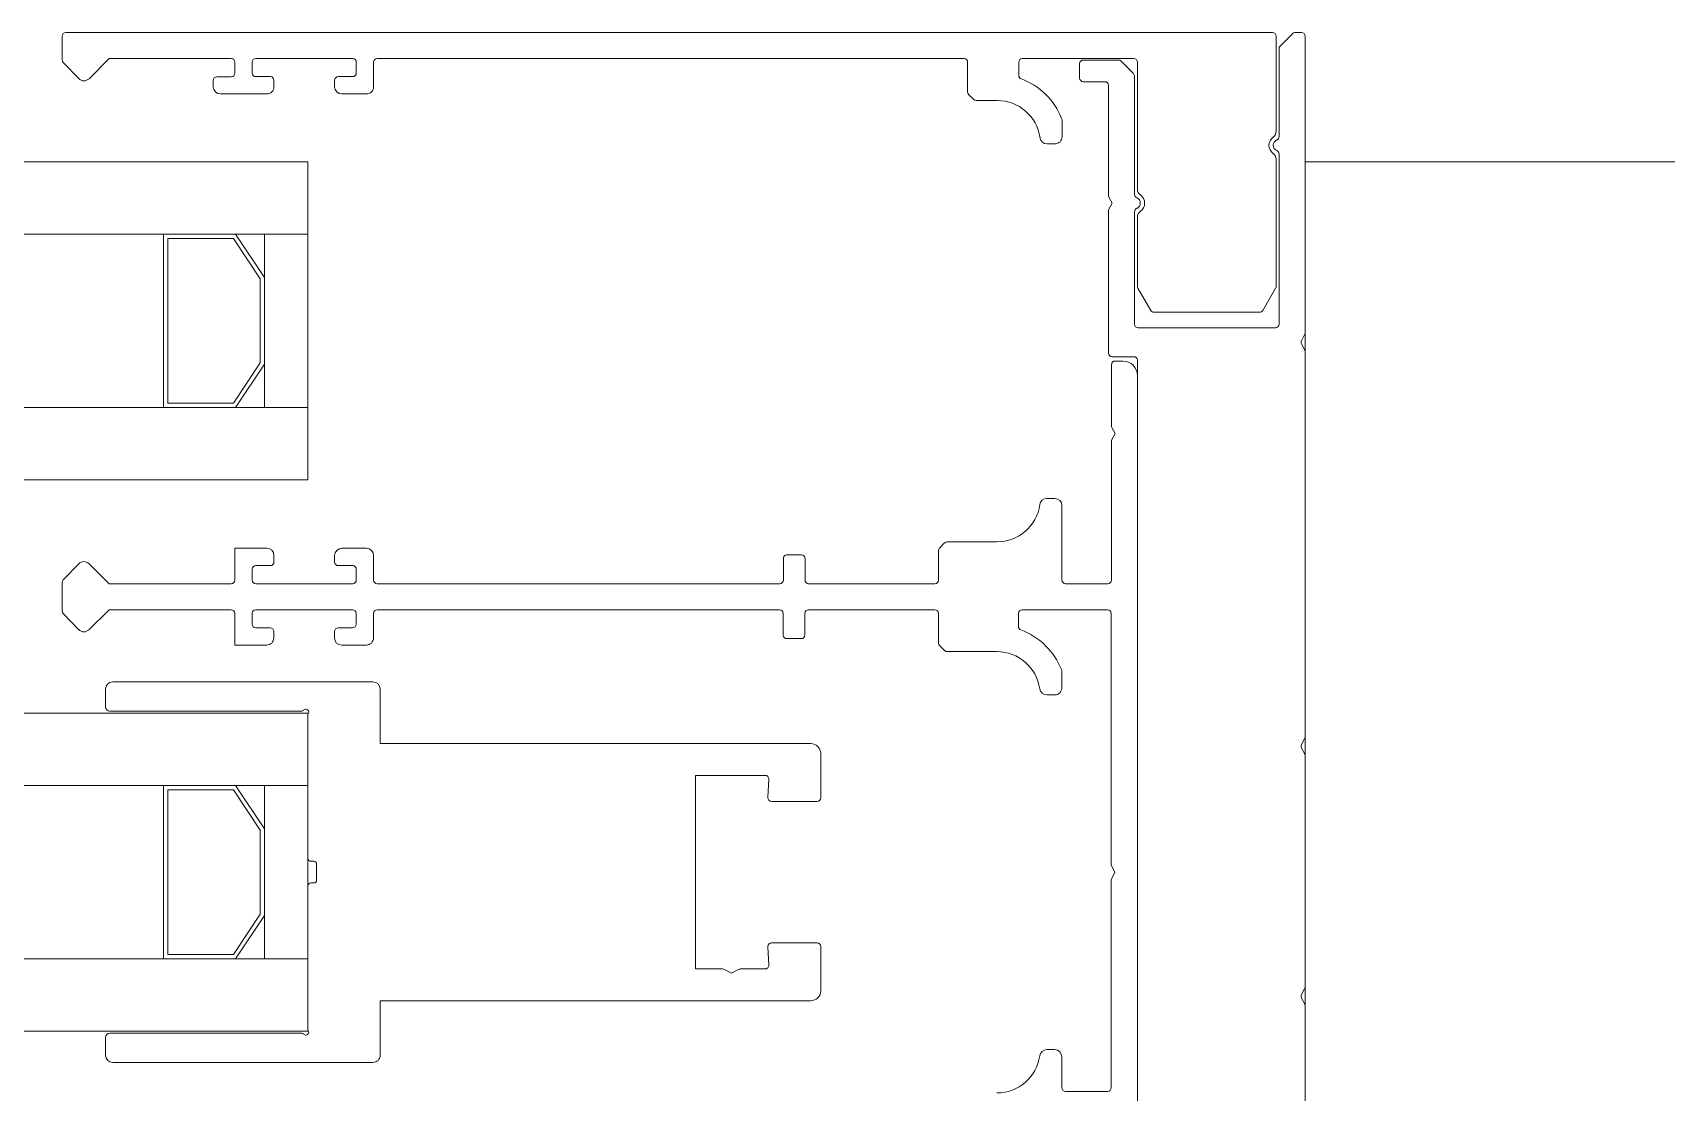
# Model space of a CAD drawing. Header units: centimetres. Extents: x 405464 to 563355, y 50011 to 66875.
# Drawn here: x 517586.13 to 517597.44, y 52343.84 to 52351.17 of the extents above; entities that cross this region are included whole.
import ezdxf
from ezdxf.enums import TextEntityAlignment as Align

# ---------------------------------------------------------------- set-up
doc = ezdxf.new("R2010")
doc.units = ezdxf.units.CM
doc.layers.get('0').update_dxf_attribs({"lineweight": 9})
for name, color, linetype, lineweight in [('0-KRCN-MİMARİ-220526', 8, 'Continuous', 9), ('A_Pencere Doğrama-Ex', 140, 'Continuous', 15), ('M00_Mahal_No$0$MH_Alan', 51, 'Continuous', 9), ('PN_Aluminyum', 150, 'Continuous', 15)]:
    doc.layers.add(name, color=color, linetype=linetype, lineweight=lineweight)
doc.styles.add('M00_Mahal_No$0$Kalin01', font='swissk.ttf')
doc.styles.add('M00_Mahal_No$0$Normal', font='swiss.ttf')
doc.styles.add('MAHAL', font='swissc.ttf')

# ---------------------------------------------------------------- blocks, each defined once
blk = doc.blocks.new('1_etap')
at = {"color": 8}
for p, q in [((698.067, 31.614), (698.067, 31.779)), ((698.067, 31.614), (698.067, 31.779)), ((698.092, 31.804), (706.442, 31.804)), ((698.092, 31.804), (706.442, 31.804)), ((706.467, 31.779), (706.467, 31.121)), ((706.467, 31.779), (706.467, 31.121)), ((706.494, 31.711), (706.579, 31.796)), ((706.494, 31.711), (706.579, 31.796)), ((706.597, 31.804), (706.642, 31.804)), ((706.597, 31.804), (706.642, 31.804)), ((706.667, 31.779), (706.667, 29.723)), ((706.667, 31.779), (706.667, 29.723)), ((706.487, 31.084), (706.487, 31.693)), ((706.487, 31.084), (706.487, 31.693)), ((698.181, 31.486), (698.074, 31.597)), ((698.181, 31.486), (698.074, 31.597)), ((698.391, 31.624), (698.253, 31.485)), ((698.391, 31.624), (698.253, 31.485)), ((699.237, 31.624), (698.391, 31.624)), ((699.237, 31.624), (698.391, 31.624)), ((699.262, 31.523), (699.262, 31.599)), ((699.262, 31.523), (699.262, 31.599)), ((699.382, 31.599), (699.382, 31.524)), ((699.382, 31.599), (699.382, 31.524)), ((700.077, 31.624), (699.407, 31.624)), ((700.077, 31.624), (699.407, 31.624)), ((700.102, 31.524), (700.102, 31.599)), ((700.102, 31.524), (700.102, 31.599)), ((700.222, 31.599), (700.222, 31.429)), ((700.222, 31.599), (700.222, 31.429)), ((704.307, 31.624), (700.247, 31.624)), ((704.307, 31.624), (700.247, 31.624)), ((704.332, 31.394), (704.332, 31.599)), ((704.332, 31.394), (704.332, 31.599)), ((704.686, 31.599), (704.686, 31.507)), ((704.686, 31.599), (704.686, 31.507)), ((705.482, 31.624), (704.711, 31.624)), ((705.482, 31.624), (704.711, 31.624)), ((705.107, 31.489), (705.107, 31.589)), ((705.107, 31.489), (705.107, 31.589)), ((705.132, 31.614), (705.376, 31.614)), ((705.132, 31.614), (705.376, 31.614)), ((705.394, 31.606), (705.479, 31.521)), ((705.394, 31.606), (705.479, 31.521)), ((705.507, 30.721), (705.507, 31.599)), ((705.507, 30.721), (705.507, 31.599)), ((699.112, 31.429), (699.112, 31.473)), ((699.112, 31.429), (699.112, 31.473)), ((699.137, 31.498), (699.237, 31.498)), ((699.137, 31.498), (699.237, 31.498)), ((699.407, 31.499), (699.507, 31.499)), ((699.407, 31.499), (699.507, 31.499)), ((699.532, 31.474), (699.532, 31.429)), ((699.532, 31.474), (699.532, 31.429)), ((699.952, 31.429), (699.952, 31.474)), ((699.952, 31.429), (699.952, 31.474)), ((699.977, 31.499), (700.077, 31.499)), ((699.977, 31.499), (700.077, 31.499)), ((705.282, 31.464), (705.132, 31.464)), ((705.282, 31.464), (705.132, 31.464)), ((705.307, 30.678), (705.307, 31.439)), ((705.307, 30.678), (705.307, 31.439)), ((705.487, 31.503), (705.487, 30.684)), ((705.487, 31.503), (705.487, 30.684)), ((699.482, 31.379), (699.162, 31.379)), ((699.482, 31.379), (699.162, 31.379)), ((700.172, 31.379), (700.002, 31.379)), ((700.172, 31.379), (700.002, 31.379)), ((704.374, 31.341), (704.339, 31.376)), ((704.374, 31.341), (704.339, 31.376)), ((704.536, 31.334), (704.392, 31.334)), ((704.536, 31.334), (704.392, 31.334)), ((704.986, 31.191), (704.986, 31.084)), ((704.986, 31.191), (704.986, 31.084)), ((704.936, 31.034), (704.882, 31.034)), ((704.936, 31.034), (704.882, 31.034)), ((706.467, 30.926), (706.467, 30.049)), ((706.467, 30.926), (706.467, 30.049)), ((706.487, 29.786), (706.487, 30.964)), ((706.487, 29.786), (706.487, 30.964)), ((705.332, 30.624), (705.31, 30.666)), ((705.332, 30.624), (705.31, 30.666)), ((705.307, 29.586), (705.307, 30.571)), ((705.307, 29.586), (705.307, 30.571)), ((705.31, 30.583), (705.332, 30.624)), ((705.31, 30.583), (705.332, 30.624)), ((705.487, 30.564), (705.487, 29.786)), ((705.487, 30.564), (705.487, 29.786)), ((705.507, 30.049), (705.507, 30.526)), ((705.507, 30.049), (705.507, 30.526)), ((705.599, 29.881), (705.51, 30.036)), ((705.599, 29.881), (705.51, 30.036)), ((706.463, 30.036), (706.374, 29.881)), ((706.463, 30.036), (706.374, 29.881)), ((706.352, 29.869), (705.621, 29.869)), ((706.352, 29.869), (705.621, 29.869)), ((705.512, 29.761), (706.462, 29.761)), ((705.512, 29.761), (706.462, 29.761)), ((706.664, 29.712), (706.643, 29.672)), ((706.664, 29.712), (706.643, 29.672)), ((706.643, 29.649), (706.664, 29.61)), ((706.643, 29.649), (706.664, 29.61)), ((705.327, 29.506), (705.327, 29.082)), ((705.327, 29.506), (705.327, 29.082)), ((705.482, 29.561), (705.332, 29.561)), ((705.482, 29.561), (705.332, 29.561)), ((705.407, 29.531), (705.352, 29.531)), ((705.407, 29.531), (705.352, 29.531)), ((705.507, 24.03), (705.507, 29.536)), ((705.507, 24.03), (705.507, 29.536)), ((706.667, 29.598), (706.667, 26.928)), ((706.667, 29.598), (706.667, 26.928)), ((705.507, 24.204), (705.507, 29.431)), ((705.507, 24.204), (705.507, 29.431)), ((705.33, 29.071), (705.352, 29.029)), ((705.33, 29.071), (705.352, 29.029)), ((705.327, 28.976), (705.327, 28.015)), ((705.327, 28.976), (705.327, 28.015)), ((705.352, 29.029), (705.33, 28.987)), ((705.352, 29.029), (705.33, 28.987)), ((704.935, 28.58), (704.881, 28.58)), ((704.935, 28.58), (704.881, 28.58)), ((704.985, 28.015), (704.985, 28.53)), ((704.985, 28.015), (704.985, 28.53)), ((704.173, 28.273), (704.138, 28.237)), ((704.173, 28.273), (704.138, 28.237)), ((704.535, 28.28), (704.191, 28.28)), ((704.535, 28.28), (704.191, 28.28)), ((699.482, 28.236), (699.261, 28.236)), ((699.261, 28.236), (699.261, 28.015)), ((699.482, 28.236), (699.261, 28.236)), ((699.261, 28.236), (699.261, 28.015)), ((699.532, 28.14), (699.532, 28.186)), ((699.532, 28.14), (699.532, 28.186)), ((699.952, 28.185), (699.952, 28.14)), ((699.952, 28.185), (699.952, 28.14)), ((700.172, 28.235), (700.002, 28.235)), ((700.172, 28.235), (700.002, 28.235)), ((700.222, 28.015), (700.222, 28.185)), ((700.222, 28.015), (700.222, 28.185)), ((703.057, 28.165), (703.057, 28.015)), ((703.057, 28.165), (703.057, 28.015)), ((703.182, 28.19), (703.082, 28.19)), ((703.182, 28.19), (703.082, 28.19)), ((703.207, 28.015), (703.207, 28.165)), ((703.207, 28.015), (703.207, 28.165)), ((704.131, 28.22), (704.131, 28.015)), ((704.131, 28.22), (704.131, 28.015)), ((698.181, 28.128), (698.073, 28.017)), ((698.181, 28.128), (698.073, 28.017)), ((698.391, 27.99), (698.252, 28.129)), ((698.391, 27.99), (698.252, 28.129)), ((699.382, 28.015), (699.382, 28.09)), ((699.382, 28.015), (699.382, 28.09)), ((699.407, 28.115), (699.507, 28.115)), ((699.407, 28.115), (699.507, 28.115)), ((699.977, 28.115), (700.077, 28.115)), ((699.977, 28.115), (700.077, 28.115)), ((700.102, 28.09), (700.102, 28.015)), ((700.102, 28.09), (700.102, 28.015)), ((698.066, 27.999), (698.066, 27.801)), ((698.066, 27.999), (698.066, 27.801)), ((699.236, 27.99), (698.391, 27.99)), ((699.236, 27.99), (698.391, 27.99)), ((700.077, 27.99), (699.407, 27.99)), ((700.077, 27.99), (699.407, 27.99)), ((703.032, 27.99), (700.247, 27.99)), ((703.032, 27.99), (700.247, 27.99)), ((704.106, 27.99), (703.232, 27.99)), ((704.106, 27.99), (703.232, 27.99)), ((705.302, 27.99), (705.01, 27.99)), ((705.302, 27.99), (705.01, 27.99)), ((698.252, 27.671), (698.391, 27.81)), ((698.252, 27.671), (698.391, 27.81)), ((699.236, 27.81), (698.391, 27.81)), ((699.236, 27.81), (698.391, 27.81)), ((700.076, 27.81), (699.406, 27.81)), ((700.076, 27.81), (699.406, 27.81)), ((703.031, 27.81), (700.246, 27.81)), ((703.031, 27.81), (700.246, 27.81)), ((704.105, 27.81), (703.231, 27.81)), ((704.105, 27.81), (703.231, 27.81)), ((705.301, 27.81), (704.709, 27.81)), ((705.301, 27.81), (704.709, 27.81)), ((698.073, 27.783), (698.181, 27.672)), ((698.073, 27.783), (698.181, 27.672)), ((699.261, 27.565), (699.261, 27.785)), ((699.261, 27.565), (699.261, 27.785)), ((699.381, 27.785), (699.381, 27.71)), ((699.381, 27.785), (699.381, 27.71)), ((700.101, 27.71), (700.101, 27.785)), ((700.101, 27.71), (700.101, 27.785)), ((700.221, 27.785), (700.221, 27.615)), ((700.221, 27.785), (700.221, 27.615)), ((703.056, 27.635), (703.056, 27.785)), ((703.056, 27.635), (703.056, 27.785)), ((703.206, 27.785), (703.206, 27.635)), ((703.206, 27.785), (703.206, 27.635)), ((704.13, 27.58), (704.13, 27.785)), ((704.13, 27.58), (704.13, 27.785)), ((704.684, 27.785), (704.684, 27.694)), ((704.684, 27.785), (704.684, 27.694)), ((705.326, 26.046), (705.326, 27.785)), ((705.326, 26.046), (705.326, 27.785)), ((699.406, 27.685), (699.506, 27.685)), ((699.406, 27.685), (699.506, 27.685)), ((699.531, 27.66), (699.531, 27.615)), ((699.531, 27.66), (699.531, 27.615)), ((699.951, 27.615), (699.951, 27.66)), ((699.951, 27.615), (699.951, 27.66)), ((699.976, 27.685), (700.076, 27.685)), ((699.976, 27.685), (700.076, 27.685)), ((703.181, 27.61), (703.081, 27.61)), ((703.181, 27.61), (703.081, 27.61)), ((699.481, 27.565), (699.261, 27.565)), ((699.481, 27.565), (699.261, 27.565)), ((700.171, 27.565), (700.001, 27.565)), ((700.171, 27.565), (700.001, 27.565)), ((704.173, 27.527), (704.138, 27.563)), ((704.173, 27.527), (704.138, 27.563)), ((704.534, 27.52), (704.191, 27.52)), ((704.534, 27.52), (704.191, 27.52)), ((704.984, 27.378), (704.984, 27.27)), ((704.984, 27.378), (704.984, 27.27)), ((698.367, 27.261), (698.367, 27.139)), ((698.367, 27.261), (698.367, 27.139)), ((698.367, 27.261), (698.367, 27.139)), ((698.367, 27.261), (698.367, 27.139)), ((700.217, 27.311), (698.417, 27.311)), ((700.217, 27.311), (698.417, 27.311)), ((700.217, 27.311), (698.417, 27.311)), ((700.217, 27.311), (698.417, 27.311)), ((700.267, 26.884), (700.267, 27.261)), ((700.267, 26.884), (700.267, 27.261)), ((700.267, 26.884), (700.267, 27.261)), ((700.267, 26.884), (700.267, 27.261)), ((704.934, 27.22), (704.881, 27.22)), ((704.934, 27.22), (704.881, 27.22)), ((698.397, 27.109), (699.725, 27.109)), ((698.397, 27.109), (699.725, 27.109)), ((698.397, 27.109), (699.725, 27.109)), ((698.397, 27.109), (699.725, 27.109)), ((699.767, 27.082), (699.767, 26.089)), ((699.767, 27.082), (699.767, 26.089)), ((699.767, 27.082), (699.767, 26.089)), ((699.767, 27.082), (699.767, 26.089)), ((706.664, 26.916), (706.643, 26.877)), ((706.664, 26.916), (706.643, 26.877)), ((703.246, 26.884), (700.267, 26.884)), ((703.246, 26.884), (700.267, 26.884)), ((703.246, 26.884), (700.267, 26.884)), ((703.246, 26.884), (700.267, 26.884)), ((703.316, 26.509), (703.316, 26.814)), ((703.316, 26.509), (703.316, 26.814)), ((703.316, 26.509), (703.316, 26.814)), ((703.316, 26.509), (703.316, 26.814)), ((706.643, 26.853), (706.664, 26.814)), ((706.643, 26.853), (706.664, 26.814)), ((706.667, 26.802), (706.667, 25.198)), ((706.667, 26.802), (706.667, 25.198)), ((702.448, 25.324), (702.448, 26.664)), ((702.448, 26.664), (702.931, 26.664)), ((702.448, 25.324), (702.448, 26.664)), ((702.448, 26.664), (702.931, 26.664)), ((702.448, 25.324), (702.448, 26.664)), ((702.448, 26.664), (702.931, 26.664)), ((702.448, 25.324), (702.448, 26.664)), ((702.448, 26.664), (702.931, 26.664)), ((702.956, 26.638), (702.95, 26.51)), ((702.956, 26.638), (702.95, 26.51)), ((702.956, 26.638), (702.95, 26.51)), ((702.956, 26.638), (702.95, 26.51)), ((702.975, 26.484), (703.291, 26.484)), ((702.975, 26.484), (703.291, 26.484)), ((702.975, 26.484), (703.291, 26.484)), ((702.975, 26.484), (703.291, 26.484)), ((699.787, 26.069), (699.807, 26.069)), ((699.787, 26.069), (699.807, 26.069)), ((699.787, 26.069), (699.807, 26.069)), ((699.787, 26.069), (699.807, 26.069)), ((699.827, 26.049), (699.827, 25.939)), ((699.827, 26.049), (699.827, 25.939)), ((699.827, 26.049), (699.827, 25.939)), ((699.827, 26.049), (699.827, 25.939)), ((705.351, 25.993), (705.329, 26.034)), ((705.351, 25.993), (705.329, 26.034)), ((699.767, 25.899), (699.767, 24.906)), ((699.767, 25.899), (699.767, 24.906)), ((699.767, 25.899), (699.767, 24.906)), ((699.767, 25.899), (699.767, 24.906)), ((699.807, 25.919), (699.787, 25.919)), ((699.807, 25.919), (699.787, 25.919)), ((699.807, 25.919), (699.787, 25.919)), ((699.807, 25.919), (699.787, 25.919)), ((705.326, 24.501), (705.326, 25.94)), ((705.326, 24.501), (705.326, 25.94)), ((705.329, 25.951), (705.351, 25.993)), ((705.329, 25.951), (705.351, 25.993)), ((702.95, 25.477), (702.956, 25.35)), ((702.95, 25.477), (702.956, 25.35)), ((702.95, 25.477), (702.956, 25.35)), ((702.95, 25.477), (702.956, 25.35)), ((703.291, 25.504), (702.975, 25.504)), ((703.291, 25.504), (702.975, 25.504)), ((703.291, 25.504), (702.975, 25.504)), ((703.291, 25.504), (702.975, 25.504)), ((703.316, 25.174), (703.316, 25.479)), ((703.316, 25.174), (703.316, 25.479)), ((703.316, 25.174), (703.316, 25.479)), ((703.316, 25.174), (703.316, 25.479)), ((702.637, 25.324), (702.448, 25.324)), ((702.637, 25.324), (702.448, 25.324)), ((702.637, 25.324), (702.448, 25.324)), ((702.637, 25.324), (702.448, 25.324)), ((702.931, 25.324), (702.759, 25.324)), ((702.931, 25.324), (702.759, 25.324)), ((702.931, 25.324), (702.759, 25.324)), ((702.931, 25.324), (702.759, 25.324)), ((702.698, 25.294), (702.649, 25.32)), ((702.698, 25.294), (702.649, 25.32)), ((702.698, 25.294), (702.649, 25.32)), ((702.698, 25.294), (702.649, 25.32)), ((702.746, 25.32), (702.698, 25.294)), ((702.746, 25.32), (702.698, 25.294)), ((702.746, 25.32), (702.698, 25.294)), ((702.746, 25.32), (702.698, 25.294)), ((700.267, 24.727), (700.267, 25.104)), ((700.267, 25.104), (703.246, 25.104)), ((700.267, 24.727), (700.267, 25.104)), ((700.267, 25.104), (703.246, 25.104)), ((700.267, 24.727), (700.267, 25.104)), ((700.267, 25.104), (703.246, 25.104)), ((700.267, 24.727), (700.267, 25.104)), ((700.267, 25.104), (703.246, 25.104)), ((706.664, 25.186), (706.643, 25.147)), ((706.664, 25.186), (706.643, 25.147)), ((706.643, 25.123), (706.664, 25.084)), ((706.643, 25.123), (706.664, 25.084)), ((706.667, 25.072), (706.667, 23.397)), ((706.667, 25.072), (706.667, 23.397)), ((699.725, 24.879), (698.397, 24.879)), ((699.725, 24.879), (698.397, 24.879)), ((699.725, 24.879), (698.397, 24.879)), ((699.725, 24.879), (698.397, 24.879)), ((698.367, 24.849), (698.367, 24.727)), ((698.367, 24.849), (698.367, 24.727)), ((698.367, 24.849), (698.367, 24.727)), ((698.367, 24.849), (698.367, 24.727)), ((704.881, 24.766), (704.934, 24.766)), ((704.881, 24.766), (704.934, 24.766)), ((698.417, 24.677), (700.217, 24.677)), ((698.417, 24.677), (700.217, 24.677)), ((698.417, 24.677), (700.217, 24.677)), ((698.417, 24.677), (700.217, 24.677)), ((704.984, 24.716), (704.984, 24.501)), ((704.984, 24.716), (704.984, 24.501)), ((705.009, 24.476), (705.301, 24.476)), ((705.009, 24.476), (705.301, 24.476))]:
    blk.add_line(p, q, dxfattribs=at)
for points in [[(397.05, 30.409), (699.767, 30.409), (699.767, 30.909), (397.05, 30.909)], [(699.267, 29.209), (699.467, 29.509), (699.467, 30.109), (699.267, 30.409), (698.767, 30.409), (698.767, 29.209)], [(699.767, 30.409), (699.467, 30.409), (699.467, 29.209), (699.767, 29.209)], [(699.251, 29.239), (699.437, 29.518), (699.437, 30.1), (699.251, 30.379), (698.797, 30.379), (698.797, 29.239)], [(397.05, 28.709), (699.767, 28.709), (699.767, 29.209), (397.05, 29.209)], [(397.05, 26.594), (699.767, 26.594), (699.767, 27.094), (397.05, 27.094)], [(699.267, 25.394), (699.467, 25.694), (699.467, 26.294), (699.267, 26.594), (698.767, 26.594), (698.767, 25.394)], [(699.767, 26.594), (699.467, 26.594), (699.467, 25.394), (699.767, 25.394)], [(699.251, 25.424), (699.437, 25.703), (699.437, 26.285), (699.251, 26.564), (698.797, 26.564), (698.797, 25.424)], [(397.05, 24.894), (699.767, 24.894), (699.767, 25.394), (397.05, 25.394)]]:
    blk.add_lwpolyline(points, close=True, dxfattribs=at)
for centre, radius, start, end in [((698.092, 31.779), 0.025, 90, 180), ((698.092, 31.779), 0.025, 90, 180), ((706.442, 31.779), 0.025, 0, 90), ((706.442, 31.779), 0.025, 0, 90), ((706.597, 31.779), 0.025, 90, 135), ((706.597, 31.779), 0.025, 90, 135), ((706.642, 31.779), 0.025, 0, 90), ((706.642, 31.779), 0.025, 0, 90), ((706.512, 31.693), 0.025, 135, 180), ((706.512, 31.693), 0.025, 135, 180), ((698.092, 31.614), 0.025, 180, 224.029), ((698.092, 31.614), 0.025, 180, 224.029), ((699.237, 31.599), 0.025, 360, 90), ((699.237, 31.599), 0.025, 360, 90), ((699.407, 31.599), 0.025, 90, 180), ((699.407, 31.599), 0.025, 90, 180), ((700.077, 31.599), 0.025, 0, 90), ((700.077, 31.599), 0.025, 0, 90), ((700.247, 31.599), 0.025, 90, 180), ((700.247, 31.599), 0.025, 90, 180), ((704.307, 31.599), 0.025, 0, 90), ((704.307, 31.599), 0.025, 0, 90), ((704.711, 31.599), 0.025, 90.0078, 180), ((704.711, 31.599), 0.025, 90.0078, 180), ((705.132, 31.589), 0.025, 90, 180), ((705.132, 31.589), 0.025, 90, 180), ((705.376, 31.589), 0.025, 45, 90), ((705.376, 31.589), 0.025, 45, 90), ((705.482, 31.599), 0.025, 0, 90), ((705.482, 31.599), 0.025, 0, 90), ((698.217, 31.52), 0.05, 224.029, 315), ((698.217, 31.52), 0.05, 224.029, 315), ((699.137, 31.473), 0.025, 90, 180), ((699.137, 31.473), 0.025, 90, 180), ((699.162, 31.429), 0.05, 180, 270), ((699.162, 31.429), 0.05, 180, 270), ((699.237, 31.523), 0.025, 270, 0), ((699.237, 31.523), 0.025, 270, 0), ((699.407, 31.524), 0.025, 180, 270), ((699.407, 31.524), 0.025, 180, 270), ((699.482, 31.429), 0.05, 270, 0), ((699.482, 31.429), 0.05, 270, 0), ((699.507, 31.474), 0.025, 0, 90), ((699.507, 31.474), 0.025, 0, 90), ((699.977, 31.474), 0.025, 90, 180), ((699.977, 31.474), 0.025, 90, 180), ((700.002, 31.429), 0.05, 180, 270), ((700.002, 31.429), 0.05, 180, 270), ((700.077, 31.524), 0.025, 270, 0), ((700.077, 31.524), 0.025, 270, 0), ((700.172, 31.429), 0.05, 270, 0), ((700.172, 31.429), 0.05, 270, 0), ((704.711, 31.507), 0.025, 180, 249.7245), ((704.711, 31.507), 0.025, 180, 249.7245), ((704.536, 31.034), 0.48, 21.5289, 69.7245), ((704.536, 31.034), 0.48, 21.5289, 69.7245), ((705.132, 31.489), 0.025, 180, 270), ((705.132, 31.489), 0.025, 180, 270), ((705.282, 31.439), 0.025, 0, 90), ((705.282, 31.439), 0.025, 0, 90), ((705.462, 31.503), 0.025, 0, 45), ((705.462, 31.503), 0.025, 0, 45), ((704.357, 31.394), 0.025, 180, 225), ((704.357, 31.394), 0.025, 180, 225), ((704.392, 31.359), 0.025, 225, 270), ((704.392, 31.359), 0.025, 225, 270), ((704.536, 31.034), 0.3, 8.2132, 90), ((704.536, 31.034), 0.3, 8.2132, 90), ((704.936, 31.191), 0.05, 360, 21.5289), ((704.936, 31.191), 0.05, 360, 21.5289), ((706.417, 31.121), 0.05, 305.6853, 0), ((706.417, 31.121), 0.05, 305.6853, 0), ((704.882, 31.084), 0.05, 188.2132, 270), ((704.882, 31.084), 0.05, 188.2132, 270), ((704.936, 31.084), 0.05, 270, 0), ((704.936, 31.084), 0.05, 270, 0), ((706.487, 31.024), 0.07, 125.6853, 234.3147), ((706.487, 31.024), 0.07, 125.6853, 234.3147), ((706.487, 31.024), 0.04, 112.6199, 247.3801), ((706.487, 31.024), 0.04, 112.6199, 247.3801), ((706.462, 31.084), 0.025, 292.6199, 0), ((706.462, 31.084), 0.025, 292.6199, 0), ((706.462, 30.964), 0.025, 360, 67.3801), ((706.462, 30.964), 0.025, 360, 67.3801), ((706.417, 30.926), 0.05, 360, 54.3147), ((706.417, 30.926), 0.05, 360, 54.3147), ((705.332, 30.678), 0.025, 180, 208.0094), ((705.332, 30.678), 0.025, 180, 208.0094), ((705.512, 30.684), 0.025, 180, 247.3801), ((705.512, 30.684), 0.025, 180, 247.3801), ((705.487, 30.624), 0.04, 292.6199, 67.3801), ((705.487, 30.624), 0.04, 292.6199, 67.3801), ((705.557, 30.721), 0.05, 180, 234.3147), ((705.557, 30.721), 0.05, 180, 234.3147), ((705.487, 30.624), 0.07, 305.6853, 54.3147), ((705.487, 30.624), 0.07, 305.6853, 54.3147), ((705.332, 30.571), 0.025, 151.9906, 180), ((705.332, 30.571), 0.025, 151.9906, 180), ((705.512, 30.564), 0.025, 112.6199, 180), ((705.512, 30.564), 0.025, 112.6199, 180), ((705.557, 30.526), 0.05, 125.6853, 180), ((705.557, 30.526), 0.05, 125.6853, 180), ((705.532, 30.049), 0.025, 180, 210), ((705.532, 30.049), 0.025, 180, 210), ((706.442, 30.049), 0.025, 330, 0), ((706.442, 30.049), 0.025, 330, 0), ((705.621, 29.894), 0.025, 210, 270), ((705.621, 29.894), 0.025, 210, 270), ((706.352, 29.894), 0.025, 270, 330), ((706.352, 29.894), 0.025, 270, 330), ((705.512, 29.786), 0.025, 180, 270), ((705.512, 29.786), 0.025, 180, 270), ((706.462, 29.786), 0.025, 270, 0), ((706.462, 29.786), 0.025, 270, 0), ((706.665, 29.661), 0.025, 152, 208), ((706.665, 29.661), 0.025, 152, 208), ((706.642, 29.723), 0.025, 332, 360), ((706.642, 29.723), 0.025, 332, 360), ((705.332, 29.586), 0.025, 180, 270), ((705.332, 29.586), 0.025, 180, 270), ((705.352, 29.506), 0.025, 90, 180), ((705.352, 29.506), 0.025, 90, 180), ((705.407, 29.431), 0.1, 0, 90), ((705.407, 29.431), 0.1, 0, 90), ((705.482, 29.536), 0.025, 0, 90), ((705.482, 29.536), 0.025, 0, 90), ((706.642, 29.598), 0.025, 0, 28), ((706.642, 29.598), 0.025, 0, 28), ((705.352, 29.082), 0.025, 180, 208), ((705.352, 29.082), 0.025, 180, 208), ((705.352, 28.976), 0.025, 152, 180), ((705.352, 28.976), 0.025, 152, 180), ((704.535, 28.58), 0.3, 270, 351.7868), ((704.535, 28.58), 0.3, 270, 351.7868), ((704.881, 28.53), 0.05, 90, 171.7868), ((704.881, 28.53), 0.05, 90, 171.7868), ((704.935, 28.53), 0.05, 0, 90), ((704.935, 28.53), 0.05, 0, 90), ((704.191, 28.255), 0.025, 90, 135), ((704.191, 28.255), 0.025, 90, 135), ((699.482, 28.186), 0.05, 0, 90), ((699.482, 28.186), 0.05, 0, 90), ((700.002, 28.185), 0.05, 90, 180), ((700.002, 28.185), 0.05, 90, 180), ((700.172, 28.185), 0.05, 0, 90), ((700.172, 28.185), 0.05, 0, 90), ((703.082, 28.165), 0.025, 90, 180), ((703.082, 28.165), 0.025, 90, 180), ((703.182, 28.165), 0.025, 0, 90), ((703.182, 28.165), 0.025, 0, 90), ((704.156, 28.22), 0.025, 135, 180), ((704.156, 28.22), 0.025, 135, 180), ((698.217, 28.093), 0.05, 45, 135.971), ((698.217, 28.093), 0.05, 45, 135.971), ((699.407, 28.09), 0.025, 90, 180), ((699.407, 28.09), 0.025, 90, 180), ((699.507, 28.14), 0.025, 270, 0), ((699.507, 28.14), 0.025, 270, 0), ((699.977, 28.14), 0.025, 180, 270), ((699.977, 28.14), 0.025, 180, 270), ((700.077, 28.09), 0.025, 0, 90), ((700.077, 28.09), 0.025, 0, 90), ((698.091, 27.999), 0.025, 135.971, 180), ((698.091, 27.999), 0.025, 135.971, 180), ((699.236, 28.015), 0.025, 270.0125, 360), ((699.236, 28.015), 0.025, 270.0125, 360), ((699.407, 28.015), 0.025, 180, 270), ((699.407, 28.015), 0.025, 180, 270), ((700.077, 28.015), 0.025, 270, 0), ((700.077, 28.015), 0.025, 270, 0), ((700.247, 28.015), 0.025, 180, 270), ((700.247, 28.015), 0.025, 180, 270), ((703.032, 28.015), 0.025, 270, 0), ((703.032, 28.015), 0.025, 270, 0), ((703.232, 28.015), 0.025, 180, 270), ((703.232, 28.015), 0.025, 180, 270), ((704.106, 28.015), 0.025, 270, 0), ((704.106, 28.015), 0.025, 270, 0), ((705.01, 28.015), 0.025, 180, 270), ((705.01, 28.015), 0.025, 180, 270), ((705.302, 28.015), 0.025, 270, 0), ((705.302, 28.015), 0.025, 270, 0), ((699.236, 27.785), 0.025, 0, 90), ((699.236, 27.785), 0.025, 0, 90), ((699.406, 27.785), 0.025, 90, 180), ((699.406, 27.785), 0.025, 90, 180), ((700.076, 27.785), 0.025, 0, 90), ((700.076, 27.785), 0.025, 0, 90), ((700.246, 27.785), 0.025, 90, 180), ((700.246, 27.785), 0.025, 90, 180), ((703.031, 27.785), 0.025, 0, 90), ((703.031, 27.785), 0.025, 0, 90), ((703.231, 27.785), 0.025, 90, 180), ((703.231, 27.785), 0.025, 90, 180), ((704.105, 27.785), 0.025, 0, 90), ((704.105, 27.785), 0.025, 0, 90), ((704.709, 27.785), 0.025, 90.0077, 180), ((704.709, 27.785), 0.025, 90.0077, 180), ((705.301, 27.785), 0.025, 360, 90.0077), ((705.301, 27.785), 0.025, 360, 90.0077), ((698.091, 27.801), 0.025, 180, 224.029), ((698.091, 27.801), 0.025, 180, 224.029), ((699.406, 27.71), 0.025, 180, 270), ((699.406, 27.71), 0.025, 180, 270), ((700.076, 27.71), 0.025, 270, 360), ((700.076, 27.71), 0.025, 270, 360), ((698.217, 27.707), 0.05, 224.029, 315), ((698.217, 27.707), 0.05, 224.029, 315), ((699.481, 27.615), 0.05, 270, 0), ((699.481, 27.615), 0.05, 270, 0), ((699.506, 27.66), 0.025, 0, 90), ((699.506, 27.66), 0.025, 0, 90), ((699.976, 27.66), 0.025, 90, 180), ((699.976, 27.66), 0.025, 90, 180), ((700.001, 27.615), 0.05, 180, 270), ((700.001, 27.615), 0.05, 180, 270), ((700.171, 27.615), 0.05, 270, 0), ((700.171, 27.615), 0.05, 270, 0), ((703.081, 27.635), 0.025, 180, 270), ((703.081, 27.635), 0.025, 180, 270), ((703.181, 27.635), 0.025, 270, 360), ((703.181, 27.635), 0.025, 270, 360), ((704.709, 27.694), 0.025, 180, 249.7245), ((704.709, 27.694), 0.025, 180, 249.7245), ((704.534, 27.22), 0.48, 21.5289, 69.7245), ((704.534, 27.22), 0.48, 21.5289, 69.7245), ((704.155, 27.58), 0.025, 180, 225), ((704.155, 27.58), 0.025, 180, 225), ((704.191, 27.545), 0.025, 225, 270), ((704.191, 27.545), 0.025, 225, 270), ((704.534, 27.22), 0.3, 8.2132, 90), ((704.534, 27.22), 0.3, 8.2132, 90), ((704.934, 27.378), 0.05, 360, 21.5289), ((704.934, 27.378), 0.05, 360, 21.5289), ((698.417, 27.261), 0.05, 90.0007, 179.9987), ((698.417, 27.261), 0.05, 90.0007, 179.9987), ((698.417, 27.261), 0.05, 90.0007, 179.9987), ((698.417, 27.261), 0.05, 90.0007, 179.9987), ((700.217, 27.261), 0.05, 0, 90), ((700.217, 27.261), 0.05, 0, 90), ((700.217, 27.261), 0.05, 0, 90), ((700.217, 27.261), 0.05, 0, 90), ((704.881, 27.27), 0.05, 188.2132, 270), ((704.881, 27.27), 0.05, 188.2132, 270), ((704.934, 27.27), 0.05, 270, 0), ((704.934, 27.27), 0.05, 270, 0), ((698.397, 27.139), 0.03, 180, 270), ((698.397, 27.139), 0.03, 180, 270), ((698.397, 27.139), 0.03, 180, 270), ((698.397, 27.139), 0.03, 180, 270), ((699.725, 27.129), 0.02, 270, 309.6637), ((699.725, 27.129), 0.02, 270, 309.6637), ((699.725, 27.129), 0.02, 270, 309.6637), ((699.725, 27.129), 0.02, 270, 309.6637), ((699.753, 27.102), 0.0195, 322.0088, 142.0088), ((699.753, 27.102), 0.0195, 322.0088, 142.0088), ((699.753, 27.102), 0.0195, 322.0088, 142.0088), ((699.753, 27.102), 0.0195, 322.0088, 142.0088), ((699.787, 27.081), 0.02, 154.354, 180), ((699.787, 27.081), 0.02, 154.354, 180), ((699.787, 27.081), 0.02, 154.354, 180), ((699.787, 27.081), 0.02, 154.354, 180), ((706.642, 26.928), 0.025, 332, 0), ((706.642, 26.928), 0.025, 332, 0), ((703.246, 26.814), 0.07, 0, 90), ((703.246, 26.814), 0.07, 0, 90), ((703.246, 26.814), 0.07, 0, 90), ((703.246, 26.814), 0.07, 0, 90), ((706.665, 26.865), 0.025, 152, 208), ((706.665, 26.865), 0.025, 152, 208), ((706.642, 26.802), 0.025, 360, 28), ((706.642, 26.802), 0.025, 360, 28), ((702.931, 26.639), 0.025, 357, 90), ((702.931, 26.639), 0.025, 357, 90), ((702.931, 26.639), 0.025, 357, 90), ((702.931, 26.639), 0.025, 357, 90), ((702.975, 26.509), 0.025, 177, 270), ((702.975, 26.509), 0.025, 177, 270), ((702.975, 26.509), 0.025, 177, 270), ((702.975, 26.509), 0.025, 177, 270), ((703.291, 26.509), 0.025, 270, 0), ((703.291, 26.509), 0.025, 270, 0), ((703.291, 26.509), 0.025, 270, 0), ((703.291, 26.509), 0.025, 270, 0), ((699.787, 26.089), 0.02, 180, 270), ((699.787, 26.089), 0.02, 180, 270), ((699.787, 26.089), 0.02, 180, 270), ((699.787, 26.089), 0.02, 180, 270), ((699.807, 26.049), 0.02, 0, 90), ((699.807, 26.049), 0.02, 0, 90), ((699.807, 26.049), 0.02, 0, 90), ((699.807, 26.049), 0.02, 0, 90), ((705.351, 26.046), 0.025, 180, 208), ((705.351, 26.046), 0.025, 180, 208), ((699.787, 25.899), 0.02, 90, 180), ((699.787, 25.899), 0.02, 90, 180), ((699.787, 25.899), 0.02, 90, 180), ((699.787, 25.899), 0.02, 90, 180), ((699.807, 25.939), 0.02, 270, 0), ((699.807, 25.939), 0.02, 270, 0), ((699.807, 25.939), 0.02, 270, 0), ((699.807, 25.939), 0.02, 270, 0), ((705.351, 25.94), 0.025, 152, 180), ((705.351, 25.94), 0.025, 152, 180), ((702.975, 25.479), 0.025, 90, 183), ((702.975, 25.479), 0.025, 90, 183), ((702.975, 25.479), 0.025, 90, 183), ((702.975, 25.479), 0.025, 90, 183), ((703.291, 25.479), 0.025, 0, 90), ((703.291, 25.479), 0.025, 0, 90), ((703.291, 25.479), 0.025, 0, 90), ((703.291, 25.479), 0.025, 0, 90), ((702.637, 25.299), 0.025, 61, 90), ((702.637, 25.299), 0.025, 61, 90), ((702.637, 25.299), 0.025, 61, 90), ((702.637, 25.299), 0.025, 61, 90), ((702.759, 25.299), 0.025, 90, 119), ((702.759, 25.299), 0.025, 90, 119), ((702.759, 25.299), 0.025, 90, 119), ((702.759, 25.299), 0.025, 90, 119), ((702.931, 25.349), 0.025, 270, 3), ((702.931, 25.349), 0.025, 270, 3), ((702.931, 25.349), 0.025, 270, 3), ((702.931, 25.349), 0.025, 270, 3), ((703.246, 25.174), 0.07, 270, 0), ((703.246, 25.174), 0.07, 270, 0), ((703.246, 25.174), 0.07, 270, 0), ((703.246, 25.174), 0.07, 270, 0), ((706.665, 25.135), 0.025, 152, 208), ((706.665, 25.135), 0.025, 152, 208), ((706.642, 25.198), 0.025, 332, 360), ((706.642, 25.198), 0.025, 332, 360), ((706.642, 25.072), 0.025, 0, 28), ((706.642, 25.072), 0.025, 0, 28), ((698.397, 24.849), 0.03, 90, 180), ((698.397, 24.849), 0.03, 90, 180), ((698.397, 24.849), 0.03, 90, 180), ((698.397, 24.849), 0.03, 90, 180), ((699.725, 24.859), 0.02, 50.3363, 90), ((699.725, 24.859), 0.02, 50.3363, 90), ((699.725, 24.859), 0.02, 50.3363, 90), ((699.725, 24.859), 0.02, 50.3363, 90), ((699.753, 24.886), 0.0195, 217.9912, 37.9912), ((699.753, 24.886), 0.0195, 217.9912, 37.9912), ((699.753, 24.886), 0.0195, 217.9912, 37.9912), ((699.753, 24.886), 0.0195, 217.9912, 37.9912), ((699.787, 24.907), 0.02, 180, 205.646), ((699.787, 24.907), 0.02, 180, 205.646), ((699.787, 24.907), 0.02, 180, 205.646), ((699.787, 24.907), 0.02, 180, 205.646), ((704.881, 24.716), 0.05, 90, 171.7868), ((704.881, 24.716), 0.05, 90, 171.7868), ((704.934, 24.716), 0.05, 0, 90), ((704.934, 24.716), 0.05, 0, 90), ((698.417, 24.727), 0.05, 180, 270), ((698.417, 24.727), 0.05, 180, 270), ((698.417, 24.727), 0.05, 180, 270), ((698.417, 24.727), 0.05, 180, 270), ((700.217, 24.727), 0.05, 270, 0), ((700.217, 24.727), 0.05, 270, 0), ((700.217, 24.727), 0.05, 270, 0), ((700.217, 24.727), 0.05, 270, 0), ((704.534, 24.766), 0.3, 270, 351.7868), ((704.534, 24.766), 0.3, 270, 351.7868), ((705.009, 24.501), 0.025, 180, 270), ((705.009, 24.501), 0.025, 180, 270), ((705.301, 24.501), 0.025, 270, 0), ((705.301, 24.501), 0.025, 270, 0)]:
    blk.add_arc(centre, radius, start, end, dxfattribs=at)
at = {"layer": 'PN_Aluminyum', "color": 8}
blk.add_lwpolyline([(706.667, 20.909), (711.667, 20.909), (711.667, 30.909), (706.667, 30.909)], close=True, dxfattribs=at)
at = {"color": 8, "linetype": 'ByBlock', "lineweight": -2}
for tag, height, style, p in [('MAHALNO', 15.68, 'M00_Mahal_No$0$Kalin01', (-1403.518, 5182.999, -22.72)), ('MAHALADI', 25.088, 'M00_Mahal_No$0$Normal', (-1403.518, 5151.639, -22.72)), ('MAHALNO', 9.8, 'M00_Mahal_No$0$Kalin01', (-1049.836, 5038.219)), ('MAHALADI', 15.68, 'M00_Mahal_No$0$Normal', (-1049.836, 5018.619)), ('MAHALNO', 19.6, 'M00_Mahal_No$0$Kalin01', (585.191, 4515.867)), ('MAHALADI', 31.36, 'M00_Mahal_No$0$Normal', (585.191, 4476.667)), ('MAHALNO', 19.6, 'M00_Mahal_No$0$Kalin01', (543.648, 3917.935)), ('MAHALADI', 31.36, 'M00_Mahal_No$0$Normal', (543.648, 3878.735)), ('MAHALNO', 19.6, 'M00_Mahal_No$0$Kalin01', (175.42, 3438.172)), ('MAHALADI', 31.36, 'M00_Mahal_No$0$Normal', (175.42, 3398.972)), ('MAHALNO', 15.68, 'M00_Mahal_No$0$Kalin01', (662.5, 3278.679)), ('MAHALADI', 25.088, 'M00_Mahal_No$0$Normal', (662.5, 3247.319)), ('MAHALNO', 9.8, 'M00_Mahal_No$0$Kalin01', (928.42, 2524.929)), ('MAHALADI', 15.68, 'M00_Mahal_No$0$Normal', (928.42, 2505.329)), ('MAHALNO', 19.6, 'M00_Mahal_No$0$Kalin01', (683.014, 1295.866)), ('MAHALADI', 31.36, 'M00_Mahal_No$0$Normal', (683.014, 1256.666))]:
    blk.add_attdef(tag, text='', height=height, dxfattribs=dict(at, style=style)).set_placement(p, align=Align.MIDDLE_CENTER)
at = {"layer": 'A_Pencere Doğrama-Ex', "color": 8, "style": 'MAHAL'}
for p in [(163.408, 4608.463), (585.696, 4362.453), (584.071, 3781.103), (404.743, 3207.042), (477.619, 2356.773), (647.127, 1093.283), (160.829, 91.106)]:
    blk.add_attdef('KOT', p, '', height=10, dxfattribs=at)
at = {"layer": 'M00_Mahal_No$0$MH_Alan', "color": 8, "style": 'M00_Mahal_No$0$Normal'}
for height, p in [(25.088, (-1403.518, 5114.007, -22.72)), (15.68, (-1049.836, 4995.099)), (31.36, (585.191, 4429.627)), (31.36, (543.648, 3831.695)), (31.36, (175.42, 3351.932)), (25.088, (662.5, 3209.687)), (15.68, (928.42, 2481.809)), (31.36, (683.014, 1209.626))]:
    blk.add_attdef('ALAN', text='', height=height, dxfattribs=at).set_placement(p, align=Align.MIDDLE_CENTER)
blk = doc.blocks.new('A$C9e52caec')
at = {"color": 8}
blk.add_blockref('1_etap', (12530, 57), dxfattribs=at)

msp = doc.modelspace()

# ---------------------------------------------------------------- block references
at = {"layer": '0-KRCN-MİMARİ-220526', "rotation": 359.999999999997}
msp.add_blockref('A$C9e52caec', (504358.269, 52262.368, 73.999), dxfattribs=at)

doc.saveas('drawing.dxf')
